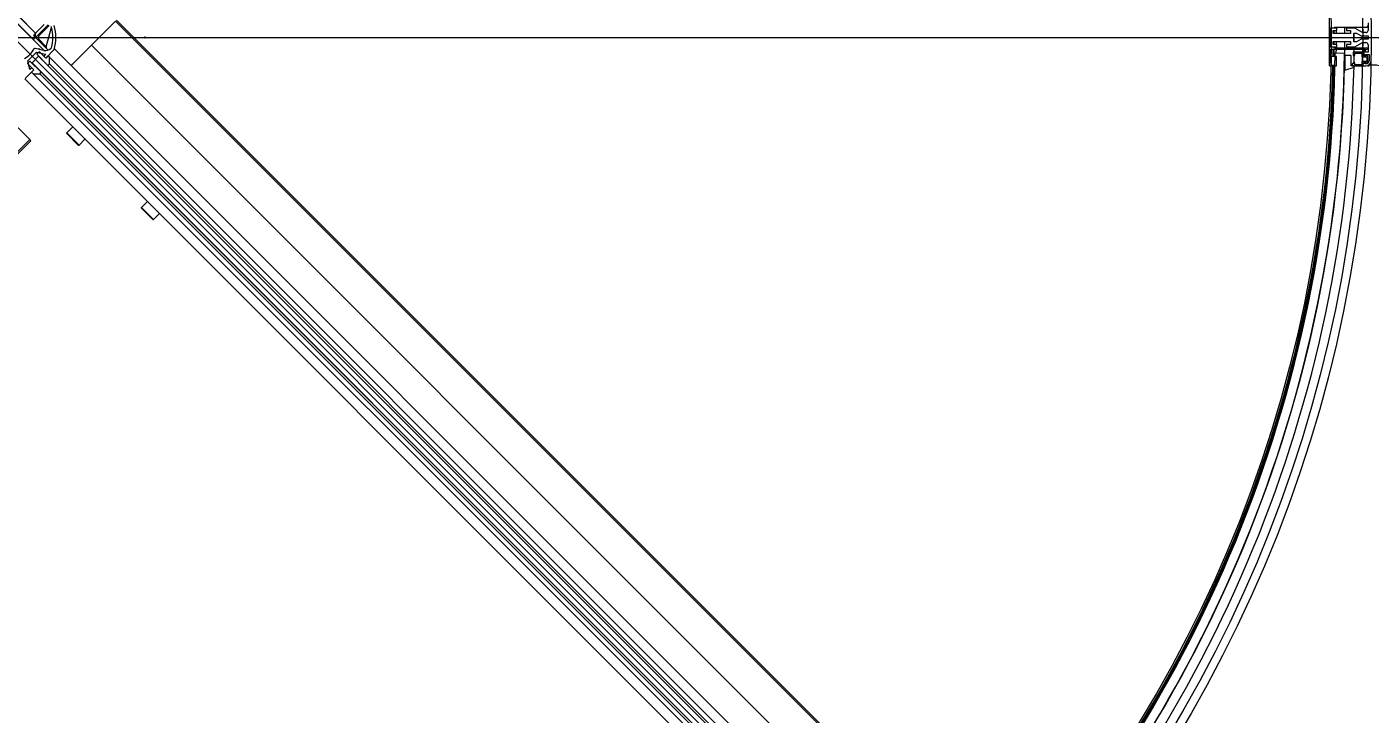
# Model space of a CAD drawing. Extents: x 820 to 5791, y 1495 to 5010.
# Drawn here: x 3155.6 to 3283, y 2015.5 to 2080.7 of the extents above; entities that cross this region are included whole.
import ezdxf

# ---------------------------------------------------------------- set-up
doc = ezdxf.new("R2010")
doc.units = 0
doc.header["$LTSCALE"] = 20
doc.layers.get('0').update_dxf_attribs({"linetype": 'CONTINUOUS', "lineweight": 15})
doc.layers.get('DEFPOINTS').update_dxf_attribs({"linetype": 'CONTINUOUS'})
doc.layers.add('_00_TT_PLASTER INTERIOR', color=60, linetype='CONTINUOUS', lineweight=0)
doc.layers.add('ölç', color=63, linetype='CONTINUOUS', lineweight=20)
doc.layers.add('dış ölçü', color=7, linetype='CONTINUOUS', lineweight=20, true_color=0x0d6787)
doc.styles.add('TRS', font='times.ttf', dxfattribs={"width": 0.8})
doc.dimstyles.new('dış ölçü', dxfattribs={"dimtxt": 12, "dimasz": 5, "dimexe": 5, "dimexo": 35, "dimgap": 5, "dimtad": 1, "dimdec": 0, "dimdsep": 46, "dimtxsty": 'TRS', "dimblk": 'DOT', "dimcen": 0, "dimdle": 0.1, "dimclrd": 256, "dimclre": 256, "dimclrt": 73, "dimadec": 0, "dimazin": 0, "dimtfac": 0.3, "dimtdec": 0, "dimtix": 1, "dimtmove": 2, "dimatfit": 3, "dimldrblk": 'DOT', "dimfxl": 1, "dimfxlon": 1, "dimtolj": 1, "dimarcsym": 0})

# ---------------------------------------------------------------- blocks, each defined once
blk = doc.blocks.new('_Dot')
at = {"layer": 'ölç', "color": 0, "lineweight": -2}
blk.add_line((-0.5, 0), (-1, 0), dxfattribs=at)
at = {"layer": 'ölç', "color": 0, "const_width": 0.5}
blk.add_lwpolyline([(-0.25, 0, 1), (0.25, 0, 1)], format="xyb", close=True, dxfattribs=at)
blk = doc.blocks.new('*D176')
at = {"layer": 'DEFPOINTS', "color": 0, "transparency": 16777216}
for p in [(2844.18, 2097.04), (3414.39, 2084.55), (3414.39, 1809.28)]:
    blk.add_point(p, dxfattribs=at)
at = {"layer": 'dış ölçü', "lineweight": -2, "transparency": 16777216}
for p, q in [((2844.18, 1810.28), (2844.18, 1804.28)), ((2849.18, 1809.28), (3409.39, 1809.28)), ((3414.39, 1810.28), (3414.39, 1804.28))]:
    blk.add_line(p, q, dxfattribs=at)
at = {"layer": 'dış ölçü', "lineweight": -2, "transparency": 16777216, "xscale": 5, "yscale": 5, "zscale": 5, "rotation": 180}
blk.add_blockref('_Dot', (2844.18, 1809.28), dxfattribs=at)
at = {"layer": 'dış ölçü', "lineweight": -2, "transparency": 16777216, "xscale": 5, "yscale": 5, "zscale": 5}
blk.add_blockref('_Dot', (3414.39, 1809.28), dxfattribs=at)
at = {"layer": 'dış ölçü', "color": 73, "transparency": 16777216, "insert": (3129.28, 1820.4), "char_height": 12, "attachment_point": 5, "style": 'TRS'}
blk.add_mtext('\\A1;570', dxfattribs=at)
blk = doc.blocks.new('*D180')
at = {"layer": 'DEFPOINTS', "color": 0, "transparency": 16777216}
for p in [(3700.97, 2100.04), (2054.29, 2083.44), (3700.97, 1729.28)]:
    blk.add_point(p, dxfattribs=at)
at = {"layer": 'dış ölçü', "lineweight": -2, "transparency": 16777216}
for p, q in [((2054.29, 1730.28), (2054.29, 1724.28)), ((3700.97, 1730.28), (3700.97, 1724.28)), ((2059.29, 1729.28), (3695.97, 1729.28))]:
    blk.add_line(p, q, dxfattribs=at)
at = {"layer": 'dış ölçü', "lineweight": -2, "transparency": 16777216, "xscale": 5, "yscale": 5, "zscale": 5, "rotation": 180}
blk.add_blockref('_Dot', (2054.29, 1729.28), dxfattribs=at)
at = {"layer": 'dış ölçü', "lineweight": -2, "transparency": 16777216, "xscale": 5, "yscale": 5, "zscale": 5}
blk.add_blockref('_Dot', (3700.97, 1729.28), dxfattribs=at)
at = {"layer": 'dış ölçü', "color": 73, "transparency": 16777216, "insert": (2877.63, 1740.4), "char_height": 12, "attachment_point": 5, "style": 'TRS'}
blk.add_mtext('\\A1;1647', dxfattribs=at)
blk = doc.blocks.new('HGJFG')
at = {"color": 9}
for p, q in [((-1909.48, -3391.44), (-2111.07, -3189.84)), ((-2011.5, -3287.72), (-2007.35, -3291.87)), ((-1885.48, -3288.04), (-1885.48, -3293.24)), ((-2008.36, -3290.84), (-2010.48, -3288.72)), ((-2008.16, -3290.24), (-2009.88, -3288.52)), ((-2008.16, -3290.22), (-2009.85, -3288.52)), ((-2007.35, -3289.42), (-2008.16, -3290.22)), ((-2008.16, -3290.64), (-2006.96, -3289.45)), ((-2006.86, -3289.49), (-2007.87, -3290.5)), ((-2006.72, -3289.61), (-2006.66, -3289.67)), ((-2002.87, -3291.37), (-2000.59, -3289.08)), ((-2000.59, -3289.08), (-1915.17, -3374.5)), ((-2000.48, -3288.98), (-1915.06, -3374.4)), ((-1881.78, -3289.24), (-1881.78, -3289.97)), ((-2152.83, -3290.64), (-1867.73, -3290.64)), ((-2152.83, -3290.64), (-1867.73, -3290.64)), ((-2008.16, -3290.24), (-2008.36, -3290.44)), ((-2008.36, -3290.44), (-2008.16, -3290.64)), ((-2008.36, -3290.84), (-2008.16, -3290.64)), ((-2008.16, -3290.64), (-2008.16, -3290.22)), ((-2008.16, -3290.64), (-2008.16, -3290.24)), ((-2008.16, -3290.64), (-2007.87, -3290.36)), ((-2006.96, -3291.84), (-2008.16, -3290.64)), ((-2007.87, -3290.93), (-2008.16, -3290.64)), ((-2007.87, -3290.36), (-2007.87, -3290.93)), ((-2007.15, -3291.51), (-2007.87, -3290.78)), ((-2007.15, -3291.51), (-2006.65, -3289.68)), ((-1885.35, -3291.56), (-1885.35, -3289.73)), ((-1885.35, -3289.73), (-1885, -3289.73)), ((-1884.73, -3289.74), (-1885.3, -3289.74)), ((-1885.3, -3289.74), (-1885.3, -3291.54)), ((-1885.1, -3290.25), (-1885.1, -3289.99)), ((-1885.1, -3289.99), (-1884.73, -3289.99)), ((-1883.45, -3290.25), (-1885.1, -3290.25)), ((-1885, -3289.73), (-1884.92, -3289.65)), ((-1884.92, -3289.65), (-1881.87, -3289.65)), ((-1884.73, -3289.99), (-1884.73, -3289.74)), ((-1883.04, -3289.74), (-1883.83, -3289.74)), ((-1883.83, -3289.74), (-1883.83, -3289.99)), ((-1883.83, -3289.99), (-1883.45, -3289.99)), ((-1883.45, -3289.99), (-1883.45, -3290.25)), ((-1883.13, -3291.04), (-1883.13, -3290.24)), ((-1883.13, -3290.24), (-1882.86, -3290.24)), ((-1882.31, -3290.17), (-1883.04, -3289.74)), ((-1882.86, -3290.24), (-1882.43, -3290.49)), ((-1882.43, -3290.79), (-1882.86, -3291.04)), ((-1882.43, -3290.49), (-1881.78, -3290.49)), ((-1881.78, -3290.79), (-1882.43, -3290.79)), ((-1881.98, -3290.17), (-1882.31, -3290.17)), ((-1881.78, -3290.49), (-1881.78, -3290.79)), ((-2008.89, -3292.86), (-2008.06, -3292.03)), ((-2007.38, -3291.86), (-2008.19, -3291.67)), ((-2008.06, -3292.03), (-2007.23, -3292.23)), ((-2007.8, -3291.99), (-2008.05, -3292.23)), ((-2007.91, -3291.74), (-2007.84, -3291.67)), ((-2007.84, -3291.67), (-2007.72, -3291.78)), ((-2007.2, -3292.59), (-2007.8, -3291.99)), ((-2007.6, -3292.14), (-2007.63, -3292.16)), ((-2007.2, -3292.59), (-2006.39, -3291.77)), ((-2007.15, -3291.51), (-2007.17, -3291.62)), ((-2006.66, -3291.62), (-2006.72, -3291.68)), ((-2006.35, -3291.74), (-2006.39, -3291.77)), ((-2006.35, -3291.74), (-1923.76, -3374.33)), ((-2002.87, -3291.37), (-2004.59, -3293.09)), ((-2002.87, -3291.37), (-1917.45, -3376.79)), ((-1885, -3291.56), (-1885.35, -3291.56)), ((-1885.3, -3291.54), (-1884.73, -3291.54)), ((-1885.3, -3293.04), (-1885.3, -3291.74)), ((-1885.3, -3291.74), (-1882.05, -3291.74)), ((-1885.1, -3291.29), (-1885.1, -3291.03)), ((-1885.1, -3291.03), (-1883.45, -3291.03)), ((-1884.73, -3291.29), (-1885.1, -3291.29)), ((-1884.92, -3291.64), (-1885, -3291.56)), ((-1881.87, -3291.64), (-1884.92, -3291.64)), ((-1884.01, -3292.15), (-1884.89, -3292.14)), ((-1884.73, -3291.54), (-1884.73, -3291.29)), ((-1883.45, -3291.29), (-1883.83, -3291.29)), ((-1883.83, -3291.29), (-1883.83, -3291.54)), ((-1883.83, -3291.54), (-1883.04, -3291.54)), ((-1883.45, -3291.03), (-1883.45, -3291.29)), ((-1882.28, -3292.04), (-1883.18, -3292.04)), ((-1883.18, -3292.04), (-1883.18, -3292.34)), ((-1882.86, -3291.04), (-1883.13, -3291.04)), ((-1883.04, -3291.54), (-1882.31, -3291.12)), ((-1883.03, -3292.34), (-1883.03, -3292.14)), ((-1883.03, -3292.14), (-1882.38, -3292.14)), ((-1882.38, -3292.14), (-1882.38, -3292.47)), ((-1882.31, -3291.12), (-1881.98, -3291.12)), ((-1882.28, -3292.27), (-1882.28, -3292.04)), ((-1882.03, -3291.74), (-1882.18, -3291.74)), ((-1882.18, -3291.74), (-1882.18, -3292.34)), ((-1882.05, -3291.74), (-1882.01, -3291.81)), ((-1882.03, -3292.04), (-1882.03, -3291.74)), ((-1881.78, -3292.04), (-1882.03, -3292.04)), ((-1882.01, -3291.81), (-1881.85, -3291.75)), ((-1881.78, -3291.32), (-1881.78, -3292.04)), ((-2008.69, -3292.87), (-2008.93, -3293.12)), ((-2008.93, -3293.12), (-2008.33, -3293.72)), ((-2008.69, -3293.69), (-2008.89, -3292.86)), ((-2008.76, -3293.29), (-2008.78, -3293.32)), ((-2007.63, -3293.93), (-2008.69, -3292.87)), ((-2008.5, -3293.04), (-2008.51, -3293.05)), ((-2007.88, -3292.42), (-2008.5, -3293.04)), ((-2008.5, -3293.04), (-1924.57, -3376.97)), ((-2008.08, -3293.46), (-2008.08, -3293.47)), ((-2008.05, -3292.23), (-2006.99, -3293.29)), ((-2007.87, -3292.41), (-2007.88, -3292.42)), ((-1923.95, -3376.35), (-2007.88, -3292.42)), ((-2007.45, -3292.83), (-2007.46, -3292.84)), ((-2007.23, -3292.23), (-2007.39, -3292.4)), ((-2007.39, -3292.4), (-2007.2, -3292.59)), ((-2006.99, -3292.37), (-2007.2, -3292.59)), ((-2006.85, -3292.52), (-2006.99, -3292.37)), ((-2006.99, -3293.29), (-2006.85, -3293.15)), ((-1925.32, -3374.96), (-2006.99, -3293.29)), ((-1924.54, -3374.82), (-2006.85, -3292.52)), ((-2006.85, -3293.15), (-2006.85, -3292.52)), ((-1925.18, -3374.82), (-2006.85, -3293.15)), ((-2004.68, -3293.18), (-2004.8, -3293.29)), ((-2004.68, -3293.18), (-2004.59, -3293.09)), ((-1885.38, -3293.34), (-1885.28, -3293.34)), ((-1885.28, -3293.04), (-1885.3, -3293.04)), ((-1884.78, -3292.44), (-1885.28, -3292.44)), ((-1885.28, -3292.44), (-1885.28, -3293.34)), ((-1885.28, -3293.34), (-1885.28, -3293.04)), ((-1885.28, -3293.34), (-1884.78, -3293.34)), ((-1884.78, -3293.34), (-1884.78, -3292.44)), ((-1883.38, -3292.34), (-1883.98, -3292.34)), ((-1883.98, -3292.34), (-1883.98, -3293.74)), ((-1883.98, -3293.74), (-1883.08, -3293.44)), ((-1883.38, -3293.34), (-1883.38, -3292.34)), ((-1883.08, -3293.34), (-1883.38, -3293.34)), ((-1883.18, -3293.14), (-1883.28, -3293.14)), ((-1883.28, -3293.14), (-1883.28, -3293.34)), ((-1883.28, -3293.34), (-1882.28, -3293.34)), ((-1883.18, -3292.34), (-1883.03, -3292.34)), ((-1883.03, -3293.04), (-1883.18, -3293.04)), ((-1883.18, -3293.04), (-1883.18, -3293.14)), ((-1883.08, -3293.44), (-1883.08, -3293.34)), ((-1883.03, -3293.24), (-1883.03, -3293.04)), ((-1882.38, -3293.24), (-1883.03, -3293.24)), ((-1882.38, -3292.47), (-1881.89, -3292.47)), ((-1881.89, -3292.92), (-1882.38, -3292.92)), ((-1882.38, -3292.92), (-1882.38, -3293.24)), ((-1882.19, -3292.27), (-1882.28, -3292.27)), ((-1882.28, -3293.34), (-1882.28, -3293.12)), ((-1882.28, -3293.12), (-1882.19, -3293.12)), ((-1882.18, -3293.14), (-1882.27, -3293.14)), ((-1882.27, -3293.14), (-1882.27, -3293.34)), ((-1882.27, -3293.34), (-1881.98, -3293.34)), ((-1882.19, -3292.37), (-1882.19, -3292.27)), ((-1881.99, -3292.37), (-1882.19, -3292.37)), ((-1882.19, -3293.12), (-1882.19, -3293.02)), ((-1882.19, -3293.02), (-1881.99, -3293.02)), ((-1882.18, -3292.34), (-1882.03, -3292.34)), ((-1882.03, -3293.04), (-1882.18, -3293.04)), ((-1882.18, -3293.04), (-1882.18, -3293.14)), ((-1882.03, -3292.34), (-1882.03, -3292.24)), ((-1882.03, -3292.24), (-1881.68, -3292.24)), ((-1882.03, -3293.14), (-1882.03, -3293.04)), ((-1881.98, -3293.14), (-1882.03, -3293.14)), ((-1881.99, -3292.34), (-1881.99, -3292.37)), ((-1881.99, -3293.02), (-1881.99, -3293.05)), ((-1881.89, -3292.35), (-1881.96, -3292.32)), ((-1881.96, -3293.07), (-1881.89, -3293.04)), ((-1881.89, -3292.47), (-1881.89, -3292.92)), ((-1881.79, -3292.9), (-1881.79, -3292.49)), ((-1881.68, -3292.24), (-1881.68, -3292.84)), ((-2009.18, -3294.57), (-1926.59, -3377.16)), ((-2009.14, -3294.53), (-2008.33, -3293.72)), ((-2008.52, -3293.53), (-2008.69, -3293.69)), ((-2008.33, -3293.72), (-2008.54, -3293.93)), ((-2008.54, -3293.93), (-2008.4, -3294.07)), ((-2008.33, -3293.72), (-2008.52, -3293.53)), ((-2008.4, -3294.07), (-1926.1, -3376.38)), ((-2008.4, -3294.07), (-2007.77, -3294.07)), ((-2007.77, -3294.07), (-2007.63, -3293.93)), ((-2007.77, -3294.07), (-1926.1, -3375.74)), ((-2007.63, -3293.93), (-1925.95, -3375.6)), ((-2011, -3298.05), (-2008.72, -3300.33)), ((-2005.2, -3299.68), (-2004.63, -3299.12)), ((-2005.2, -3299.68), (-2004.04, -3300.84)), ((-2005.2, -3299.75), (-2005.2, -3299.68)), ((-2004.11, -3300.84), (-2005.2, -3299.75)), ((-2008.72, -3300.33), (-2094.14, -3385.75)), ((-2008.62, -3300.44), (-2094.03, -3385.85)), ((-2008.72, -3300.33), (-2008.69, -3300.37)), ((-2008.62, -3300.43), (-2008.69, -3300.37)), ((-2008.62, -3300.43), (-2008.62, -3300.44)), ((-2004.11, -3300.84), (-2004.04, -3300.84)), ((-2004.04, -3300.84), (-2003.48, -3300.27)), ((-1998.13, -3306.75), (-1997.56, -3306.19)), ((-1998.13, -3306.75), (-1996.97, -3307.91)), ((-1998.13, -3306.82), (-1998.13, -3306.75)), ((-1997.04, -3307.91), (-1998.13, -3306.82)), ((-1996.97, -3307.91), (-1996.41, -3307.34)), ((-1997.04, -3307.91), (-1996.97, -3307.91))]:
    blk.add_line(p, q, dxfattribs=at)
at = {"color": 9, "ltscale": 2}
blk.add_line((-2152.83, -3290.64), (-1867.73, -3290.64), dxfattribs=at)
at = {"color": 9}
for centre, radius in [((-2010.28, -3290.64), 128.8), ((-2010.28, -3290.64), 125), ((-2010.28, -3290.64), 125), ((-1997.78, -3290.64), 0.05), ((-1885.28, -3290.64), 0.05)]:
    blk.add_circle(centre, radius, dxfattribs=at)
at = {"color": 9, "ltscale": 0.5}
for radius in [128, 128, 125]:
    blk.add_circle((-2010.28, -3290.64), radius, dxfattribs=at)
at = {"color": 9}
for centre, radius, start, end in [((-2010.28, -3290.64), 4.05, 343.7719, 16.2281), ((-1881.87, -3289.59), 0.06, 270, 70), ((-2010.28, -3290.64), 3.75, 344.9264, 15.0736), ((-2015.28, -3290.64), 130, 0.3967, 0.4033), ((-2015.28, -3290.64), 130.2, 0.3961, 0.4027), ((-2015.28, -3290.64), 130.2, 0.1716, 0.286), ((-2015.28, -3290.64), 130.3, 0.3958, 0.4097), ((-2015.28, -3290.64), 130.3, 0.1715, 0.2858), ((-2015.28, -3290.64), 130.5, 0.3951, 0.4361), ((-2015.28, -3290.64), 130.5, 0.1712, 0.2854), ((-2015.28, -3290.64), 131.3, 0.1702, 0.4335), ((-2015.28, -3290.64), 132.2, 0.3901, 0.4305), ((-2015.28, -3290.64), 132.2, 359.8266, 0.1734), ((-2015.28, -3290.64), 133, 0.2046, 0.4279), ((-2015.28, -3290.64), 133, 359.9354, 0.0646), ((-1881.98, -3289.97), 0.2, 270, 0), ((-2010.28, -3290.64), 2.25, 298.5872, 331.4128), ((-2008.21, -3291.77), 0.1, 76.54, 151.4128), ((-2007.21, -3291.18), 0.7, 256.54, 315), ((-2010.28, -3290.64), 126.3, 315.3877, 359.52), ((-2010.28, -3290.64), 125.4, 315.8788, 359.3409), ((-2010.28, -3290.64), 126.28, 315.8788, 359.3409), ((-2015.28, -3290.64), 130, 358.995, 359.5152), ((-2015.28, -3290.64), 130, 359.5967, 359.6033), ((-2015.28, -3290.64), 130.2, 359.2079, 359.5159), ((-2015.28, -3290.64), 130.2, 359.714, 359.8284), ((-2015.28, -3290.64), 130.2, 359.5973, 359.6039), ((-2015.28, -3290.64), 130.3, 359.2085, 359.5163), ((-2015.28, -3290.64), 130.3, 359.7142, 359.8285), ((-2015.28, -3290.64), 130.3, 359.5903, 359.6042), ((-2015.28, -3290.64), 130.5, 359.3409, 359.517), ((-2015.28, -3290.64), 130.5, 359.7146, 359.8288), ((-2015.28, -3290.64), 130.5, 359.5639, 359.6049), ((-2015.28, -3290.64), 131.3, 359.5665, 359.8298), ((-2015.28, -3290.64), 132.2, 359.5695, 359.6099), ((-2015.28, -3290.64), 132.2, 359.3932, 359.5233), ((-2015.28, -3290.64), 133, 359.5721, 359.7954), ((-2015.28, -3290.64), 133, 359.3969, 359.5261), ((-1881.98, -3291.32), 0.2, 0, 90), ((-1881.87, -3291.7), 0.06, 290, 90), ((-2010.28, -3290.64), 125.2, 316.4083, 358.8118), ((-2010.28, -3290.64), 125.3, 316.4073, 358.8127), ((-2010.28, -3290.64), 127.2, 316.4364, 358.7821), ((-1885.38, -3293.24), 0.1, 180, 270), ((-2015.28, -3290.64), 132.2, 358.9598, 359.2632), ((-2015.28, -3290.64), 133, 359.0199, 359.2138), ((-1881.97, -3292.34), 0.02, 70, 180), ((-1881.97, -3293.05), 0.02, 180, 290), ((-1881.98, -3292.84), 0.3, 270, 0), ((-1881.98, -3292.84), 0.5, 270, 0), ((-1881.94, -3292.49), 0.15, 0, 70), ((-1881.94, -3292.9), 0.15, 290, 0), ((-1882.13, -3292.78), 0.66, 301.1302, 354.3532), ((-1881.25, -3294.9), 1.65, 71.0518, 109.2562)]:
    blk.add_arc(centre, radius, start, end, dxfattribs=at)

msp = doc.modelspace()

# ---------------------------------------------------------------- block references
at = {"layer": '_00_TT_PLASTER INTERIOR'}
msp.add_blockref('HGJFG', (5164.59, 5370.35), dxfattribs=at)

# ---------------------------------------------------------------- dimensions: what is measured, and where the dimension line sits
at = {"layer": 'dış ölçü'}
for base, p1, p2, picture, middle in [((3700.97, 1729.28), (2054.29, 2083.44), (3700.97, 2100.04), '*D180', (2877.63, 1740.4)), ((3414.39, 1809.28), (2844.18, 2097.04), (3414.39, 2084.55), '*D176', (3129.28, 1820.4))]:
    dim = msp.add_linear_dim(base=base, p1=p1, p2=p2, dimstyle='dış ölçü', dxfattribs=at)
    dim.commit()
    dim.dimension.update_dxf_attribs({"geometry": picture, "text_midpoint": middle})

doc.saveas('drawing.dxf')
